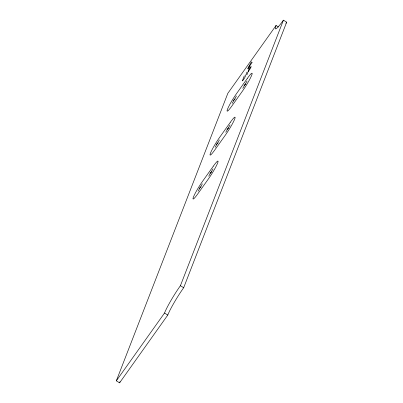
<?xml version="1.0" encoding="UTF-8"?>
<svg xmlns="http://www.w3.org/2000/svg" width="403" height="403" viewBox="0 0 403 403"><rect width="100%" height="100%" fill="white"/><g stroke="black" fill="none" stroke-linecap="round" stroke-linejoin="round"><path stroke-width="0.6" d="M116.326 380.83L227.841 93.315L276.045 25.53A23.142 2.509 -58.2 0 0 283.42 20.15L286.674 22.17L183.677 287.717A23.142 2.509 -58.2 0 0 167.784 315.06L119.58 382.85L116.326 380.83L164.525 313.04A23.142 2.509 -58.2 0 1 180.418 285.697L283.42 20.15M119.58 382.85L120.039 381.676M244.304 75.819L242.5 80.474A2.67 0.287 -58.2 0 0 243.352 79.854A2.67 0.287 -58.2 0 0 245.185 76.701L246.989 72.046M248.52 69.23L249.966 65.503L252.162 62.415L251.356 61.911L247.769 68.591L249.81 65.719M246.873 74.872L248.973 69.492L250.097 67.674A2.972 0.322 -58.2 0 1 251.044 66.984A2.972 0.322 -58.2 0 1 249.004 70.5L248.203 71.623M232.143 103.364L236.42 96.005M242.808 88.368L247.084 81.003M215.106 147.291L219.383 139.932M225.771 132.295L230.048 124.935M198.064 191.224L202.346 183.859M208.729 176.222L213.011 168.862M243.956 85.411L245.941 83.96M233.292 100.407L235.276 98.962M226.914 129.338L228.899 127.892M216.25 144.334L218.235 142.889M209.877 173.265L211.862 171.819M199.213 188.266L201.198 186.816M276.045 25.53L278.372 26.971M180.418 285.697L183.677 287.717M164.525 313.04L167.784 315.06M286.674 22.17A23.142 2.509 -58.2 0 1 285.868 23.298M247.432 78.278L236.768 93.279A13.501 1.466 -58.2 0 0 227.499 109.228A13.501 1.466 -58.2 0 0 231.801 106.09L242.46 91.093A13.501 1.466 -58.2 0 0 251.734 75.144A13.501 1.466 -58.2 0 0 247.432 78.278M230.395 122.21L219.731 137.206A13.501 1.466 -58.2 0 0 210.457 153.155A13.501 1.466 -58.2 0 0 214.759 150.017L225.423 135.02A13.501 1.466 -58.2 0 0 234.692 119.071A13.501 1.466 -58.2 0 0 230.395 122.21M213.353 166.137L202.689 181.133A13.501 1.466 -58.2 0 0 193.42 197.082A13.501 1.466 -58.2 0 0 197.722 193.949L208.386 178.947A13.501 1.466 -58.2 0 0 217.655 162.998A13.501 1.466 -58.2 0 0 213.353 166.137"/></g></svg>
